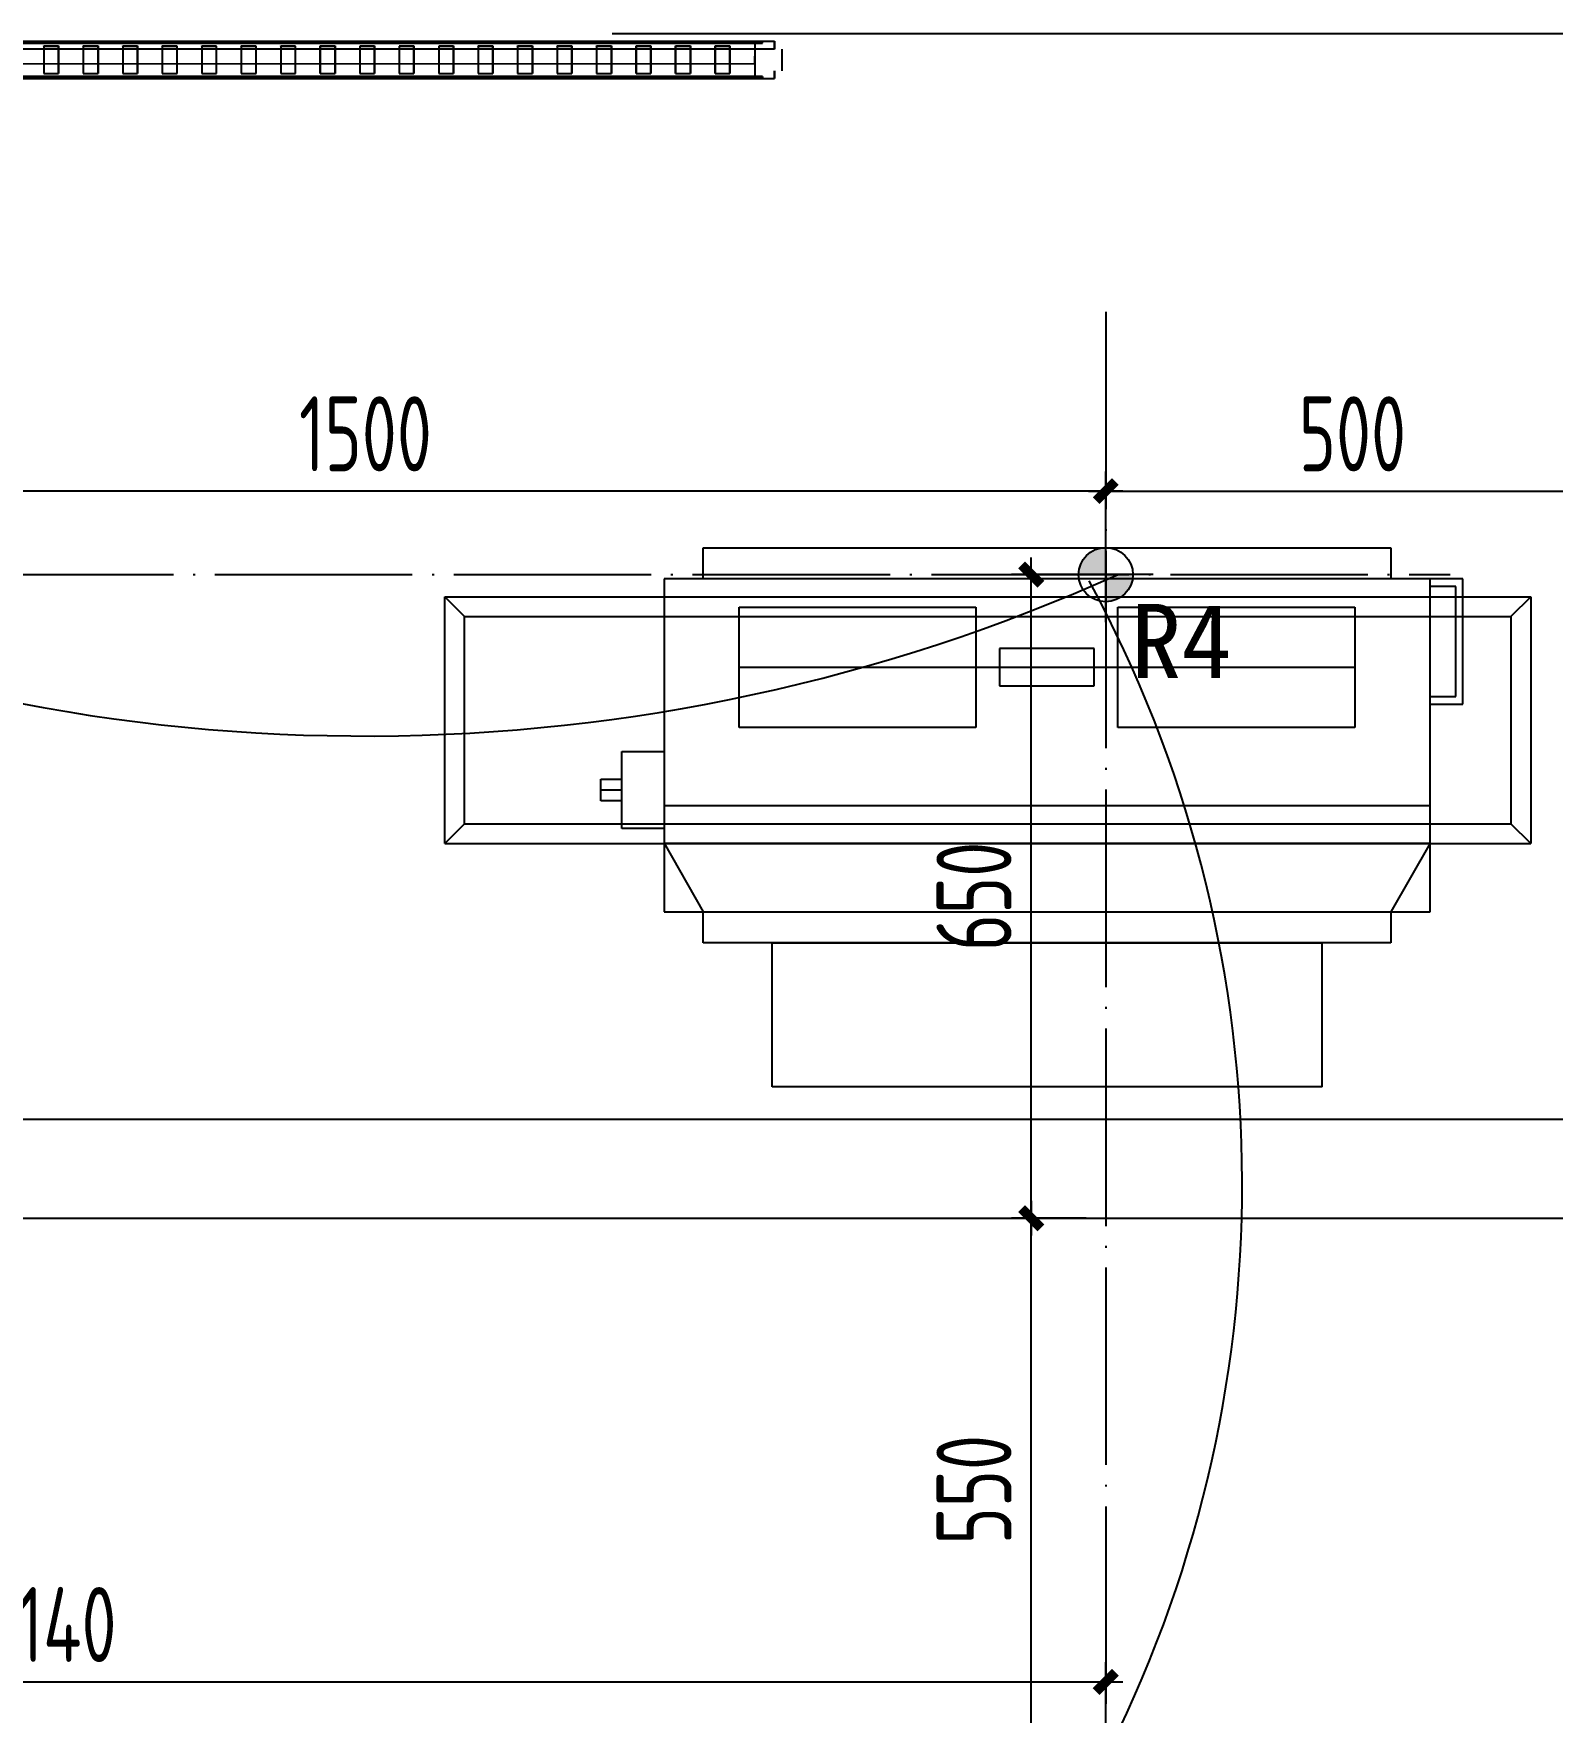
# Model space of a CAD drawing. Extents: x 11992 to 29481, y -6727 to 6811.
# Drawn here: x 14313 to 15852, y -1270 to 431 of the extents above; entities that cross this region are included whole.
import ezdxf

# ---------------------------------------------------------------- set-up
doc = ezdxf.new("R2010")
doc.units = 0
doc.header["$MEASUREMENT"] = 0
doc.linetypes.add('DOTE', pattern=[2.42, 2, -0.2, 0.02, -0.2])
doc.layers.get('0').update_dxf_attribs({"color": 8, "linetype": 'CONTINUOUS'})
doc.layers.get('Defpoints').update_dxf_attribs({"color": 8, "linetype": 'CONTINUOUS'})
for name, color, linetype in [('WALL', 8, 'CONTINUOUS'), ('zoylight 2射灯', 1, 'CONTINUOUS'), ('zoylight 3编号', 7, 'CONTINUOUS'), ('zoylight 4标注', 9, 'CONTINUOUS'), ('zoylight 5回路', 4, 'CONTINUOUS')]:
    doc.layers.add(name, color=color, linetype=linetype)
doc.styles.add('CCD-DIM', font='archs.shx', dxfattribs={"width": 0.8})
doc.styles.add('TFB MS 3mm at 1 to 25', font='arial.ttf', dxfattribs={"height": 75})
doc.dimstyles.new('zoylight_DIM_40', dxfattribs={"dimscale": 40, "dimtxt": 1.9, "dimasz": 0.4, "dimexe": 0.5, "dimexo": 0.5, "dimgap": 0.5, "dimtad": 1, "dimdec": 0, "dimrnd": 5, "dimzin": 12, "dimdsep": 46, "dimtxsty": 'CCD-DIM', "dimblk": 'CCD_Dimension_Tick', "dimcen": 0.125, "dimclrd": 44, "dimclre": 44, "dimclrt": 50, "dimadec": 0, "dimazin": 0, "dimtfac": 1, "dimtdec": 0, "dimtmove": 2, "dimatfit": 3, "dimldrblk": 'CCD_Leader_Dot', "dimfxl": 0, "dimtvp": 1, "dimtolj": 1, "dimtzin": 0, "dimarcsym": 0})

# ---------------------------------------------------------------- blocks, each defined once
blk = doc.blocks.new('嵌入式射灯55')
at = {"layer": 'zoylight 2射灯'}
h = blk.add_hatch(color=256, dxfattribs=at)
h.dxf.hatch_style = 1
h.paths.add_polyline_path([(0, 0), (0, 27.5, 0.41421356), (-27.5, 0)])
h.paths.add_polyline_path([(0, -27.5, 0.41421356), (27.5, 0), (0, 0)])
for p, q in [((0, -48.125), (0, 48.125)), ((48.125, 0), (-48.125, 0))]:
    blk.add_line(p, q, dxfattribs=at)
blk.add_circle((0, 0), 27.5, dxfattribs=at)
blk = doc.blocks.new('CCD_Dimension_Tick')
at = {"color": 0, "linetype": 'ByBlock'}
for p, q in [((-1.09, 0), (0, 0)), ((0, 0), (1.09, 0))]:
    blk.add_line(p, q, dxfattribs=at)
at = {"color": 0, "linetype": 'Continuous', "const_width": 0.608}
blk.add_lwpolyline([(-0.61, -0.61), (0.61, 0.61)], dxfattribs=at)
blk = doc.blocks.new('*D114')
at = {"layer": 'Defpoints', "color": 0, "linetype": 'Continuous'}
for p in [(13899.7, -32.9), (13899.7, -117.5), (15399.7, -117.5)]:
    blk.add_point(p, dxfattribs=at)
at = {"layer": 'zoylight 4标注', "color": 44, "linetype": 'Continuous', "lineweight": -2}
blk.add_line((13899.7, -97.5), (13899.7, -12.9), dxfattribs=at)
at = {"layer": 'zoylight 4标注', "color": 44, "lineweight": -2}
for p, q in [((15399.7, -97.5), (15399.7, -12.9)), ((15383.7, -32.9), (13915.7, -32.9))]:
    blk.add_line(p, q, dxfattribs=at)
at = {"layer": 'zoylight 4标注', "color": 44, "linetype": 'Continuous', "lineweight": -2, "xscale": 16, "yscale": 16, "zscale": 16, "rotation": 180}
blk.add_blockref('CCD_Dimension_Tick', (13899.7, -32.9), dxfattribs=at)
at = {"layer": 'zoylight 4标注', "color": 44, "linetype": 'Continuous', "lineweight": -2, "xscale": 16, "yscale": 16, "zscale": 16}
blk.add_blockref('CCD_Dimension_Tick', (15399.7, -32.9), dxfattribs=at)
at = {"layer": 'zoylight 4标注', "color": 50, "linetype": 'Continuous', "insert": (14649.7, 25.1), "char_height": 76, "attachment_point": 5, "style": 'CCD-DIM'}
blk.add_mtext('\\A1;1500', dxfattribs=at)
blk = doc.blocks.new('CCD_Leader_Dot')
at = {"color": 0, "linetype": 'ByBlock'}
blk.add_line((-5, 0), (-10, 0), dxfattribs=at)
at = {"color": 0, "linetype": 'ByBlock', "const_width": 5}
blk.add_lwpolyline([(-2.5, 0, 1), (2.5, 0, 1)], format="xyb", close=True, dxfattribs=at)
blk = doc.blocks.new('*D115')
at = {"layer": 'Defpoints', "color": 0, "linetype": 'Continuous'}
for p in [(15899.6, -32.9), (15399.7, -117.5), (15899.6, -117.5)]:
    blk.add_point(p, dxfattribs=at)
at = {"layer": 'zoylight 4标注', "color": 44, "lineweight": -2}
for p, q in [((15399.7, -97.5), (15399.7, -12.9)), ((15415.7, -32.9), (15883.6, -32.9))]:
    blk.add_line(p, q, dxfattribs=at)
at = {"layer": 'zoylight 4标注', "color": 44, "linetype": 'Continuous', "lineweight": -2}
blk.add_line((15899.6, -97.5), (15899.6, -12.9), dxfattribs=at)
at = {"layer": 'zoylight 4标注', "color": 44, "linetype": 'Continuous', "lineweight": -2, "xscale": 16, "yscale": 16, "zscale": 16, "rotation": 180}
blk.add_blockref('CCD_Dimension_Tick', (15399.7, -32.9), dxfattribs=at)
at = {"layer": 'zoylight 4标注', "color": 44, "linetype": 'Continuous', "lineweight": -2, "xscale": 16, "yscale": 16, "zscale": 16}
blk.add_blockref('CCD_Dimension_Tick', (15899.6, -32.9), dxfattribs=at)
at = {"layer": 'zoylight 4标注', "color": 50, "linetype": 'Continuous', "insert": (15649.6, 25.1), "char_height": 76, "attachment_point": 5, "style": 'CCD-DIM'}
blk.add_mtext('\\A1;500', dxfattribs=at)
blk = doc.blocks.new('*D119')
at = {"layer": 'Defpoints', "color": 0, "linetype": 'Continuous'}
for p in [(15324.2, -769.4), (15399.7, -769.4), (15399.7, -1319.4)]:
    blk.add_point(p, dxfattribs=at)
at = {"layer": 'zoylight 4标注', "color": 44, "linetype": 'Continuous', "lineweight": -2}
blk.add_line((15379.7, -769.4), (15304.2, -769.4), dxfattribs=at)
at = {"layer": 'zoylight 4标注', "color": 44, "lineweight": -2}
for p, q in [((15324.2, -1303.4), (15324.2, -785.4)), ((15379.7, -1319.4), (15304.2, -1319.4))]:
    blk.add_line(p, q, dxfattribs=at)
at = {"layer": 'zoylight 4标注', "color": 44, "linetype": 'Continuous', "lineweight": -2, "xscale": 16, "yscale": 16, "zscale": 16}
for p, rotation in [((15324.2, -769.4), 90), ((15324.2, -1319.4), 270)]:
    blk.add_blockref('CCD_Dimension_Tick', p, dxfattribs=dict(at, rotation=rotation))
at = {"layer": 'zoylight 4标注', "color": 50, "linetype": 'Continuous', "insert": (15266.2, -1044.4), "char_height": 76, "attachment_point": 5, "rotation": 90, "style": 'CCD-DIM'}
blk.add_mtext('\\A1;550', dxfattribs=at)
blk = doc.blocks.new('*D120')
at = {"layer": 'Defpoints', "color": 0, "linetype": 'Continuous'}
for p in [(15324.2, -117.5), (15399.7, -117.5), (15399.7, -769.4)]:
    blk.add_point(p, dxfattribs=at)
at = {"layer": 'zoylight 4标注', "color": 44, "linetype": 'Continuous', "lineweight": -2}
blk.add_line((15379.7, -117.5), (15304.2, -117.5), dxfattribs=at)
at = {"layer": 'zoylight 4标注', "color": 44, "lineweight": -2}
for p, q in [((15324.2, -753.4), (15324.2, -133.5)), ((15379.7, -769.4), (15304.2, -769.4))]:
    blk.add_line(p, q, dxfattribs=at)
at = {"layer": 'zoylight 4标注', "color": 44, "linetype": 'Continuous', "lineweight": -2, "xscale": 16, "yscale": 16, "zscale": 16}
for p, rotation in [((15324.2, -117.5), 90), ((15324.2, -769.4), 270)]:
    blk.add_blockref('CCD_Dimension_Tick', p, dxfattribs=dict(at, rotation=rotation))
at = {"layer": 'zoylight 4标注', "color": 50, "linetype": 'Continuous', "insert": (15266.2, -443.4), "char_height": 76, "attachment_point": 5, "rotation": 90, "style": 'CCD-DIM'}
blk.add_mtext('\\A1;650', dxfattribs=at)
blk = doc.blocks.new('*D133')
at = {"layer": 'Defpoints', "color": 0, "linetype": 'Continuous'}
for p in [(15399.7, -1239), (13259.6, -1319.4), (15399.7, -1319.4)]:
    blk.add_point(p, dxfattribs=at)
at = {"layer": 'zoylight 4标注', "color": 44, "lineweight": -2}
for p, q in [((13259.6, -1299.4), (13259.6, -1219)), ((13275.6, -1239), (15383.7, -1239))]:
    blk.add_line(p, q, dxfattribs=at)
at = {"layer": 'zoylight 4标注', "color": 44, "linetype": 'Continuous', "lineweight": -2}
blk.add_line((15399.7, -1299.4), (15399.7, -1219), dxfattribs=at)
at = {"layer": 'zoylight 4标注', "color": 44, "linetype": 'Continuous', "lineweight": -2, "xscale": 16, "yscale": 16, "zscale": 16, "rotation": 180}
blk.add_blockref('CCD_Dimension_Tick', (13259.6, -1239), dxfattribs=at)
at = {"layer": 'zoylight 4标注', "color": 44, "linetype": 'Continuous', "lineweight": -2, "xscale": 16, "yscale": 16, "zscale": 16}
blk.add_blockref('CCD_Dimension_Tick', (15399.7, -1239), dxfattribs=at)
at = {"layer": 'zoylight 4标注', "color": 50, "linetype": 'Continuous', "insert": (14329.7, -1181), "char_height": 76, "attachment_point": 5, "style": 'CCD-DIM'}
blk.add_mtext('\\A1;2140', dxfattribs=at)

msp = doc.modelspace()

# ---------------------------------------------------------------- linework, layer by layer
for p, q in [((14078.9, 422.9, -2430.9), (15064.1, 422.9, -2430.9)), ((15064.1, 414.9, -45.7), (14078.9, 414.9, -45.7)), ((14090.9, 422.9, -57.7), (15052.1, 422.9, -2418.9)), ((15052.1, 420.7, -2418.9), (14090.9, 421.1, -2418.9)), ((14090.9, 420.7, -57.7), (15052.1, 420.7, -2418.9)), ((14090.9, 420.7, -57.7), (15052.1, 420.7, -2418.9)), ((15044.1, 420.7, -2410.9), (14098.9, 421.1, -2410.9)), ((14323.9, 418.1, -2410.9), (14323.9, 390.1, -65.7)), ((14323.9, 417.7, -65.7), (14323.9, 418.1, -2410.9)), ((14323.9, 418.1, -2410.9), (14338.9, 418.1, -2410.9)), ((14323.9, 417.7, -65.7), (14323.9, 390.1, -65.7)), ((14323.9, 417.7, -65.7), (14338.9, 417.7, -65.7)), ((14338.9, 418.1, -2410.9), (14338.9, 390.1, -65.7)), ((14338.9, 418.1, -2410.9), (14338.9, 417.7, -65.7)), ((14338.9, 390.1, -65.7), (14338.9, 417.7, -65.7)), ((14363.9, 418.1, -2410.9), (14363.9, 390.1, -65.7)), ((14363.9, 417.7, -65.7), (14363.9, 418.1, -2410.9)), ((14363.9, 418.1, -2410.9), (14378.9, 418.1, -2410.9)), ((14363.9, 417.7, -65.7), (14363.9, 390.1, -65.7)), ((14363.9, 417.7, -65.7), (14378.9, 417.7, -65.7)), ((14378.9, 418.1, -2410.9), (14378.9, 390.1, -65.7)), ((14378.9, 418.1, -2410.9), (14378.9, 417.7, -65.7)), ((14378.9, 390.1, -65.7), (14378.9, 417.7, -65.7)), ((14403.9, 418.1, -2410.9), (14403.9, 390.1, -65.7)), ((14403.9, 417.7, -65.7), (14403.9, 418.1, -2410.9)), ((14403.9, 418.1, -2410.9), (14418.9, 418.1, -2410.9)), ((14403.9, 417.7, -65.7), (14403.9, 390.1, -65.7)), ((14403.9, 417.7, -65.7), (14418.9, 417.7, -65.7)), ((14418.9, 418.1, -2410.9), (14418.9, 390.1, -65.7)), ((14418.9, 418.1, -2410.9), (14418.9, 417.7, -65.7)), ((14418.9, 390.1, -65.7), (14418.9, 417.7, -65.7)), ((14443.9, 418.1, -2410.9), (14443.9, 390.1, -65.7)), ((14443.9, 417.7, -65.7), (14443.9, 418.1, -2410.9)), ((14443.9, 418.1, -2410.9), (14458.9, 418.1, -2410.9)), ((14443.9, 417.7, -65.7), (14443.9, 390.1, -65.7)), ((14443.9, 417.7, -65.7), (14458.9, 417.7, -65.7)), ((14458.9, 390.1, -65.7), (14458.9, 417.7, -65.7)), ((14458.9, 390.1, -2410.9), (14458.9, 417.7, -65.7)), ((14483.9, 418.1, -2410.9), (14483.9, 390.1, -65.7)), ((14483.9, 417.7, -65.7), (14483.9, 418.1, -2410.9)), ((14483.9, 418.1, -2410.9), (14498.9, 418.1, -2410.9)), ((14483.9, 417.7, -65.7), (14483.9, 390.1, -65.7)), ((14483.9, 417.7, -65.7), (14498.9, 417.7, -65.7)), ((14498.9, 390.1, -65.7), (14498.9, 417.7, -65.7)), ((14498.9, 390.1, -2410.9), (14498.9, 417.7, -65.7)), ((14523.9, 418.1, -2410.9), (14523.9, 390.1, -65.7)), ((14523.9, 417.7, -65.7), (14523.9, 418.1, -2410.9)), ((14523.9, 418.1, -2410.9), (14538.9, 418.1, -2410.9)), ((14523.9, 417.7, -65.7), (14523.9, 390.1, -65.7)), ((14523.9, 417.7, -65.7), (14538.9, 417.7, -65.7)), ((14538.9, 390.1, -65.7), (14538.9, 417.7, -65.7)), ((14538.9, 390.1, -2410.9), (14538.9, 417.7, -65.7)), ((14563.9, 418.1, -2410.9), (14563.9, 390.1, -65.7)), ((14563.9, 417.7, -65.7), (14563.9, 418.1, -2410.9)), ((14563.9, 418.1, -2410.9), (14578.9, 418.1, -2410.9)), ((14563.9, 417.7, -65.7), (14563.9, 390.1, -65.7)), ((14563.9, 417.7, -65.7), (14578.9, 417.7, -65.7)), ((14578.9, 390.1, -65.7), (14578.9, 417.7, -65.7)), ((14578.9, 390.1, -2410.9), (14578.9, 417.7, -65.7)), ((14603.9, 390.1, -2410.9), (14603.9, 418.1, -2410.9)), ((14603.9, 417.7, -65.7), (14603.9, 418.1, -2410.9)), ((14603.9, 418.1, -2410.9), (14618.9, 418.1, -2410.9)), ((14603.9, 417.7, -65.7), (14603.9, 390.1, -65.7)), ((14603.9, 417.7, -65.7), (14618.9, 417.7, -65.7)), ((14618.9, 418.1, -2410.9), (14618.9, 390.1, -65.7)), ((14618.9, 418.1, -2410.9), (14618.9, 417.7, -65.7)), ((14618.9, 390.1, -65.7), (14618.9, 417.7, -65.7)), ((14643.9, 418.1, -2410.9), (14658.9, 418.1, -2410.9)), ((14643.9, 417.7, -65.7), (14643.9, 390.1, -65.7)), ((14643.9, 417.7, -65.7), (14643.9, 390.1, -2410.9)), ((14643.9, 417.7, -65.7), (14658.9, 417.7, -65.7)), ((14658.9, 418.1, -2410.9), (14658.9, 390.1, -65.7)), ((14658.9, 418.1, -2410.9), (14658.9, 417.7, -65.7)), ((14658.9, 390.1, -65.7), (14658.9, 417.7, -65.7)), ((14683.9, 418.1, -2410.9), (14698.9, 418.1, -2410.9)), ((14683.9, 417.7, -65.7), (14683.9, 390.1, -65.7)), ((14683.9, 417.7, -65.7), (14683.9, 390.1, -2410.9)), ((14683.9, 417.7, -65.7), (14698.9, 417.7, -65.7)), ((14698.9, 418.1, -2410.9), (14698.9, 390.1, -65.7)), ((14698.9, 418.1, -2410.9), (14698.9, 417.7, -65.7)), ((14698.9, 390.1, -65.7), (14698.9, 417.7, -65.7)), ((14723.9, 418.1, -2410.9), (14738.9, 418.1, -2410.9)), ((14723.9, 417.7, -65.7), (14723.9, 390.1, -65.7)), ((14723.9, 417.7, -65.7), (14723.9, 390.1, -2410.9)), ((14723.9, 417.7, -65.7), (14738.9, 417.7, -65.7)), ((14738.9, 418.1, -2410.9), (14738.9, 390.1, -65.7)), ((14738.9, 418.1, -2410.9), (14738.9, 417.7, -65.7)), ((14738.9, 390.1, -65.7), (14738.9, 417.7, -65.7)), ((14763.9, 418.1, -2410.9), (14763.9, 390.1, -65.7)), ((14763.9, 417.7, -65.7), (14763.9, 418.1, -2410.9)), ((14763.9, 418.1, -2410.9), (14778.9, 418.1, -2410.9)), ((14763.9, 417.7, -65.7), (14763.9, 390.1, -65.7)), ((14763.9, 417.7, -65.7), (14778.9, 417.7, -65.7)), ((14778.9, 418.1, -2410.9), (14778.9, 390.1, -65.7)), ((14778.9, 418.1, -2410.9), (14778.9, 417.7, -65.7)), ((14778.9, 390.1, -65.7), (14778.9, 417.7, -65.7)), ((14803.9, 418.1, -2410.9), (14803.9, 390.1, -65.7)), ((14803.9, 417.7, -65.7), (14803.9, 418.1, -2410.9)), ((14803.9, 418.1, -2410.9), (14818.9, 418.1, -2410.9)), ((14803.9, 417.7, -65.7), (14803.9, 390.1, -65.7)), ((14803.9, 417.7, -65.7), (14818.9, 417.7, -65.7)), ((14818.9, 418.1, -2410.9), (14818.9, 390.1, -65.7)), ((14818.9, 418.1, -2410.9), (14818.9, 417.7, -65.7)), ((14818.9, 390.1, -65.7), (14818.9, 417.7, -65.7)), ((14843.9, 418.1, -2410.9), (14843.9, 390.1, -65.7)), ((14843.9, 417.7, -65.7), (14843.9, 418.1, -2410.9)), ((14843.9, 418.1, -2410.9), (14858.9, 418.1, -2410.9)), ((14843.9, 417.7, -65.7), (14843.9, 390.1, -65.7)), ((14843.9, 417.7, -65.7), (14858.9, 417.7, -65.7)), ((14858.9, 418.1, -2410.9), (14858.9, 390.1, -65.7)), ((14858.9, 418.1, -2410.9), (14858.9, 417.7, -65.7)), ((14858.9, 390.1, -65.7), (14858.9, 417.7, -65.7)), ((14883.9, 418.1, -2410.9), (14883.9, 390.1, -65.7)), ((14883.9, 417.7, -65.7), (14883.9, 418.1, -2410.9)), ((14883.9, 418.1, -2410.9), (14898.9, 418.1, -2410.9)), ((14883.9, 417.7, -65.7), (14883.9, 390.1, -65.7)), ((14883.9, 417.7, -65.7), (14898.9, 417.7, -65.7)), ((14898.9, 418.1, -2410.9), (14898.9, 390.1, -2410.9)), ((14898.9, 418.1, -2410.9), (14898.9, 417.7, -65.7)), ((14898.9, 390.1, -65.7), (14898.9, 417.7, -65.7)), ((14923.9, 390.1, -2410.9), (14923.9, 418.1, -2410.9)), ((14923.9, 417.7, -65.7), (14923.9, 418.1, -2410.9)), ((14923.9, 418.1, -2410.9), (14938.9, 418.1, -2410.9)), ((14923.9, 417.7, -65.7), (14923.9, 390.1, -65.7)), ((14923.9, 417.7, -65.7), (14938.9, 417.7, -65.7)), ((14938.9, 418.1, -2410.9), (14938.9, 390.1, -2410.9)), ((14938.9, 418.1, -2410.9), (14938.9, 417.7, -65.7)), ((14938.9, 390.1, -65.7), (14938.9, 417.7, -65.7)), ((14963.9, 390.1, -2410.9), (14963.9, 418.1, -2410.9)), ((14963.9, 417.7, -65.7), (14963.9, 418.1, -2410.9)), ((14963.9, 418.1, -2410.9), (14978.9, 418.1, -2410.9)), ((14963.9, 417.7, -65.7), (14963.9, 390.1, -65.7)), ((14963.9, 417.7, -65.7), (14978.9, 417.7, -65.7)), ((14978.9, 418.1, -2410.9), (14978.9, 390.1, -2410.9)), ((14978.9, 418.1, -2410.9), (14978.9, 417.7, -65.7)), ((14978.9, 390.1, -65.7), (14978.9, 417.7, -65.7)), ((15003.9, 390.1, -2410.9), (15003.9, 418.1, -2410.9)), ((15003.9, 417.7, -65.7), (15003.9, 418.1, -2410.9)), ((15003.9, 418.1, -2410.9), (15018.9, 418.1, -2410.9)), ((15003.9, 417.7, -65.7), (15003.9, 390.1, -65.7)), ((15003.9, 417.7, -65.7), (15018.9, 417.7, -65.7)), ((15018.9, 418.1, -2410.9), (15018.9, 390.1, -2410.9)), ((15018.9, 418.1, -2410.9), (15018.9, 417.7, -65.7)), ((15018.9, 390.1, -65.7), (15018.9, 417.7, -65.7)), ((15044.1, 420.7, -2410.9), (15044.1, 386.7, -2410.9)), ((15044.1, 420.7, -65.7), (15052.1, 420.7, -57.7)), ((15044.1, 420.7, -65.7), (15044.1, 386.7, -65.7)), ((15052.1, 420.7, -2418.9), (15052.1, 422.9, -2418.9)), ((15052.1, 420.7, -57.7), (15052.1, 422.9, -57.7)), ((15052.1, 422.9, -2418.9), (15064.1, 422.9, -45.7)), ((15052.1, 422.9, -57.7), (15052.1, 422.9, -2418.9)), ((15064.1, 422.9, -2430.9), (15064.1, 414.9, -2430.9)), ((15064.1, 414.9, -45.7), (15064.1, 422.9, -45.7)), ((15071.5, 414.9, -2438.3), (15071.5, 392.9, -2438.3)), ((15071.5, 414.9, -38.3), (15071.5, 392.9, -38.3)), ((15071.5, 414.9, -2438.3), (15071.5, 414.9, -38.3)), ((15044.1, 399.7, -65.7), (14098.9, 399.8, -65.7)), ((15044.1, 399.7, -2411), (14098.9, 399.8, -2411)), ((15044.1, 399.7, -2411), (15044.1, 407.8, -2411)), ((15044.1, 399.7, -65.7), (15044.1, 399.7, -2411)), ((15064.1, 392.9, -2430.9), (15064.1, 384.9, -2430.9)), ((15064.1, 384.9, -45.7), (15064.1, 392.9, -45.7)), ((15064.1, 392.9, -45.7), (15064.1, 392.9, -2430.9)), ((15071.5, 392.9, -2438.3), (15071.5, 392.9, -38.3)), ((15071.5, 392.9, -2438.3), (15071.5, 392.9, -38.3)), ((15071.5, 392.9, -38.3), (15071.5, 392.9, -2438.3)), ((14078.9, 384.9, -2430.9), (15052.1, 384.9, -2418.9)), ((14078.9, 384.9, -45.7), (15064.1, 384.9, -45.7)), ((15052.1, 386.7, -57.7), (14090.9, 387.1, -57.7)), ((15052.1, 384.9, -57.7), (14090.9, 384.9, -2418.9)), ((15052.1, 387.1, -2418.9), (14098.9, 387.1, -2410.9)), ((15044.1, 386.7, -2410.9), (14098.9, 387.1, -2410.9)), ((15044.1, 386.7, -65.7), (14098.9, 387.1, -65.7)), ((14323.9, 390.1, -65.7), (14338.9, 390.1, -65.7)), ((14323.9, 390.1, -2410.9), (14338.9, 390.1, -2410.9)), ((14363.9, 390.1, -65.7), (14378.9, 390.1, -65.7)), ((14363.9, 390.1, -2410.9), (14378.9, 390.1, -2410.9)), ((14403.9, 390.1, -65.7), (14418.9, 390.1, -65.7)), ((14403.9, 390.1, -2410.9), (14418.9, 390.1, -2410.9)), ((14443.9, 390.1, -65.7), (14458.9, 390.1, -65.7)), ((14443.9, 390.1, -2410.9), (14458.9, 390.1, -2410.9)), ((14458.9, 390.1, -2410.9), (14458.9, 390.1, -65.7)), ((14483.9, 390.1, -65.7), (14498.9, 390.1, -65.7)), ((14483.9, 390.1, -2410.9), (14498.9, 390.1, -2410.9)), ((14498.9, 390.1, -2410.9), (14498.9, 390.1, -65.7)), ((14523.9, 390.1, -65.7), (14538.9, 390.1, -65.7)), ((14523.9, 390.1, -2410.9), (14538.9, 390.1, -2410.9)), ((14538.9, 390.1, -2410.9), (14538.9, 390.1, -65.7)), ((14563.9, 390.1, -65.7), (14578.9, 390.1, -65.7)), ((14563.9, 390.1, -2410.9), (14578.9, 390.1, -2410.9)), ((14578.9, 390.1, -2410.9), (14578.9, 390.1, -65.7)), ((14603.9, 390.1, -2410.9), (14603.9, 390.1, -65.7)), ((14603.9, 390.1, -65.7), (14618.9, 390.1, -65.7)), ((14603.9, 390.1, -2410.9), (14618.9, 390.1, -2410.9)), ((14643.9, 390.1, -2410.9), (14643.9, 390.1, -65.7)), ((14643.9, 390.1, -65.7), (14658.9, 390.1, -65.7)), ((14643.9, 390.1, -2410.9), (14658.9, 390.1, -2410.9)), ((14683.9, 390.1, -2410.9), (14683.9, 390.1, -65.7)), ((14683.9, 390.1, -65.7), (14698.9, 390.1, -65.7)), ((14683.9, 390.1, -2410.9), (14698.9, 390.1, -2410.9)), ((14723.9, 390.1, -2410.9), (14723.9, 390.1, -65.7)), ((14723.9, 390.1, -65.7), (14738.9, 390.1, -65.7)), ((14723.9, 390.1, -2410.9), (14738.9, 390.1, -2410.9)), ((14763.9, 390.1, -65.7), (14778.9, 390.1, -65.7)), ((14763.9, 390.1, -2410.9), (14778.9, 390.1, -2410.9)), ((14803.9, 390.1, -65.7), (14818.9, 390.1, -65.7)), ((14803.9, 390.1, -2410.9), (14818.9, 390.1, -2410.9)), ((14843.9, 390.1, -65.7), (14858.9, 390.1, -65.7)), ((14843.9, 390.1, -2410.9), (14858.9, 390.1, -2410.9)), ((14883.9, 390.1, -65.7), (14898.9, 390.1, -65.7)), ((14883.9, 390.1, -2410.9), (14898.9, 390.1, -2410.9)), ((14898.9, 390.1, -2410.9), (14898.9, 390.1, -65.7)), ((14923.9, 390.1, -2410.9), (14923.9, 390.1, -65.7)), ((14923.9, 390.1, -65.7), (14938.9, 390.1, -65.7)), ((14923.9, 390.1, -2410.9), (14938.9, 390.1, -2410.9)), ((14938.9, 390.1, -2410.9), (14938.9, 390.1, -65.7)), ((14963.9, 390.1, -2410.9), (14963.9, 390.1, -65.7)), ((14963.9, 390.1, -65.7), (14978.9, 390.1, -65.7)), ((14963.9, 390.1, -2410.9), (14978.9, 390.1, -2410.9)), ((14978.9, 390.1, -2410.9), (14978.9, 390.1, -65.7)), ((15003.9, 390.1, -2410.9), (15003.9, 390.1, -65.7)), ((15003.9, 390.1, -65.7), (15018.9, 390.1, -65.7)), ((15003.9, 390.1, -2410.9), (15018.9, 390.1, -2410.9)), ((15018.9, 390.1, -2410.9), (15018.9, 390.1, -65.7)), ((15052.1, 387.1, -2418.9), (15044.1, 386.7, -2410.9)), ((15052.1, 386.7, -57.7), (15044.1, 386.7, -2410.9)), ((15052.1, 387.1, -2418.9), (15052.1, 384.9, -2418.9)), ((15052.1, 387.1, -2418.9), (15052.1, 386.7, -57.7)), ((15052.1, 386.7, -57.7), (15052.1, 384.9, -57.7)), ((15064.1, 384.9, -45.7), (15064.1, 384.9, -2430.9)), ((14992, -121.7, -35.4), (14992, -90.4, -35.4)), ((14992, -90.4, -35.4), (15688.4, -90.4, -35.4)), ((14992, -121.7, 264.6), (14992, -90.4, 264.6)), ((14992, -90.4, 264.6), (15688.4, -90.4, 264.6)), ((14992, -90.4, -35.4), (14992, -90.4, 264.6)), ((15688.4, -90.4, -35.4), (15688.4, -121.7, -35.4)), ((15688.4, -90.4, 264.6), (15688.4, -121.7, 264.6)), ((15688.4, -90.4, -35.4), (15688.4, -90.4, 264.6)), ((14952.2, -121.7, -35.4), (14952.2, -459.2, -35.4)), ((15728.2, -121.7, -35.4), (14952.2, -121.7, -35.4)), ((14952.2, -121.7, 264.6), (14952.2, -459.2, 264.6)), ((15728.2, -121.7, 264.6), (14952.2, -121.7, 264.6)), ((14952.2, -121.7, -35.4), (14952.2, -121.7, 264.6)), ((14952.2, -121.7, -35.4), (14952.2, -121.7, 264.6)), ((14992, -121.7, -35.4), (14992, -121.7, 264.6)), ((15688.4, -121.7, -35.4), (15688.4, -121.7, 264.6)), ((15728.2, -459.2, -35.4), (15728.2, -121.7, -35.4)), ((15761.5, -121.7, -35.4), (15728.2, -121.7, -35.4)), ((15728.2, -459.2, 264.6), (15728.2, -121.7, 264.6)), ((15761.5, -121.7, 264.6), (15728.2, -121.7, 264.6)), ((15728.2, -121.7, -35.4), (15728.2, -121.7, 264.6)), ((15728.2, -121.7, -35.4), (15728.2, -121.7, 264.6)), ((15754.4, -129.5, -35.4), (15728.2, -129.5, -35.4)), ((15754.4, -129.5, 264.6), (15728.2, -129.5, 264.6)), ((15728.2, -129.5, -35.4), (15728.2, -129.5, 264.6)), ((15754.4, -240.8, -35.4), (15754.4, -129.5, -35.4)), ((15754.4, -240.8, 264.6), (15754.4, -129.5, 264.6)), ((15754.4, -129.5, -35.4), (15754.4, -129.5, 264.6)), ((15761.5, -248.7, -35.4), (15761.5, -121.7, -35.4)), ((15761.5, -248.7, 264.6), (15761.5, -121.7, 264.6)), ((15761.5, -121.7, -35.4), (15761.5, -121.7, 264.6)), ((14730.2, -390, -35.4), (14730.2, -140, -35.4)), ((14730.2, -140, -35.4), (15830.2, -140, -35.4)), ((14730.2, -390, -55.4), (14730.2, -140, -55.4)), ((14730.2, -140, -55.4), (15830.2, -140, -55.4)), ((14730.2, -140, -35.4), (14730.2, -140, -55.4)), ((14730.2, -140, -55.4), (14750.2, -160, -55.4)), ((15028.4, -272.2, -35.4), (15028.4, -150.3, -35.4)), ((15028.4, -150.3, -35.4), (15268.2, -150.3, -35.4)), ((15028.4, -272.2, 264.6), (15028.4, -150.3, 264.6)), ((15028.4, -150.3, 264.6), (15268.2, -150.3, 264.6)), ((15028.4, -150.3, -35.4), (15028.4, -150.3, 264.6)), ((15268.2, -150.3, -35.4), (15268.2, -272.2, -35.4)), ((15268.2, -150.3, 264.6), (15268.2, -272.2, 264.6)), ((15268.2, -150.3, -35.4), (15268.2, -150.3, 264.6)), ((15412.1, -272.2, -35.4), (15412.1, -150.3, -35.4)), ((15412.1, -150.3, -35.4), (15651.9, -150.3, -35.4)), ((15412.1, -272.2, 264.6), (15412.1, -150.3, 264.6)), ((15412.1, -150.3, 264.6), (15651.9, -150.3, 264.6)), ((15412.1, -150.3, -35.4), (15412.1, -150.3, 264.6)), ((15651.9, -150.3, -35.4), (15651.9, -272.2, -35.4)), ((15651.9, -150.3, 264.6), (15651.9, -272.2, 264.6)), ((15651.9, -150.3, -35.4), (15651.9, -150.3, 264.6)), ((15651.9, -150.3, -35.4), (15651.9, -150.3, 264.6)), ((15830.2, -140, -55.4), (15810.2, -160, -55.4)), ((15830.2, -140, -35.4), (15830.2, -390, -35.4)), ((15830.2, -140, -55.4), (15830.2, -390, -55.4)), ((15830.2, -140, -35.4), (15830.2, -140, -55.4)), ((14750.2, -370, -35.4), (14750.2, -160, -35.4)), ((14750.2, -160, -35.4), (15810.2, -160, -35.4)), ((14750.2, -370, -55.4), (14750.2, -160, -55.4)), ((14750.2, -160, -55.4), (15810.2, -160, -55.4)), ((14750.2, -160, -35.4), (14750.2, -160, -55.4)), ((15810.2, -160, -35.4), (15810.2, -370, -35.4)), ((15810.2, -160, -55.4), (15810.2, -370, -55.4)), ((15810.2, -160, -35.4), (15810.2, -160, -55.4)), ((15292.2, -192.2, -35.4), (15292.2, -230.3, -35.4)), ((15388.1, -192.2, -35.4), (15292.2, -192.2, -35.4)), ((15292.2, -192.2, 264.6), (15292.2, -230.3, 264.6)), ((15388.1, -192.2, 264.6), (15292.2, -192.2, 264.6)), ((15292.2, -192.2, -35.4), (15292.2, -192.2, 264.6)), ((15292.2, -192.2, -35.4), (15292.2, -192.2, 264.6)), ((15388.1, -230.3, -35.4), (15388.1, -192.2, -35.4)), ((15388.1, -230.3, 264.6), (15388.1, -192.2, 264.6)), ((15388.1, -192.2, -35.4), (15388.1, -192.2, 264.6)), ((15028.4, -211.2, -35.4), (15651.9, -211.2, -35.4)), ((15028.4, -211.2, 264.6), (15651.9, -211.2, 264.6)), ((15028.4, -211.2, -35.4), (15028.4, -211.2, 264.6)), ((15651.9, -211.2, -35.4), (15651.9, -211.2, 264.6)), ((15292.2, -230.3, -35.4), (15388.1, -230.3, -35.4)), ((15292.2, -230.3, 264.6), (15388.1, -230.3, 264.6)), ((15292.2, -230.3, -35.4), (15292.2, -230.3, 264.6)), ((15388.1, -230.3, -35.4), (15388.1, -230.3, 264.6)), ((15728.2, -240.8, -35.4), (15754.4, -240.8, -35.4)), ((15728.2, -240.8, 264.6), (15754.4, -240.8, 264.6)), ((15728.2, -240.8, -35.4), (15728.2, -240.8, 264.6)), ((15728.2, -248.7, -35.4), (15761.5, -248.7, -35.4)), ((15728.2, -248.7, 264.6), (15761.5, -248.7, 264.6)), ((15728.2, -248.7, -35.4), (15728.2, -248.7, 264.6)), ((15754.4, -240.8, -35.4), (15754.4, -240.8, 264.6)), ((15761.5, -248.7, -35.4), (15761.5, -248.7, 264.6)), ((15268.2, -272.2, -35.4), (15028.4, -272.2, -35.4)), ((15268.2, -272.2, 264.6), (15028.4, -272.2, 264.6)), ((15028.4, -272.2, -35.4), (15028.4, -272.2, 264.6)), ((15268.2, -272.2, -35.4), (15268.2, -272.2, 264.6)), ((15268.2, -272.2, -35.4), (15268.2, -272.2, 264.6)), ((15651.9, -272.2, -35.4), (15412.1, -272.2, -35.4)), ((15651.9, -272.2, 264.6), (15412.1, -272.2, 264.6)), ((15412.1, -272.2, -35.4), (15412.1, -272.2, 264.6)), ((15651.9, -272.2, -35.4), (15651.9, -272.2, 264.6)), ((14909.6, -374.6, -35.4), (14909.6, -296.5, -35.4)), ((14909.6, -296.5, -35.4), (14952.2, -296.5, -35.4)), ((14909.6, -374.6, 264.6), (14909.6, -296.5, 264.6)), ((14909.6, -296.5, 264.6), (14952.2, -296.5, 264.6)), ((14909.6, -296.5, -35.4), (14909.6, -296.5, 264.6)), ((14952.2, -296.5, -35.4), (14952.2, -296.5, 264.6)), ((14888.3, -346.5, -35.4), (14888.3, -324.6, -35.4)), ((14888.3, -324.6, -35.4), (14909.6, -324.6, -35.4)), ((14888.3, -346.5, 264.6), (14888.3, -324.6, 264.6)), ((14888.3, -324.6, 264.6), (14909.6, -324.6, 264.6)), ((14888.3, -324.6, -35.4), (14888.3, -324.6, 264.6)), ((14888.3, -335.5, -35.4), (14909.6, -335.5, -35.4)), ((14888.3, -335.5, 264.6), (14909.6, -335.5, 264.6)), ((14888.3, -335.5, -35.4), (14888.3, -335.5, 264.6)), ((14909.6, -324.6, -35.4), (14909.6, -324.6, 264.6)), ((14909.6, -335.5, -35.4), (14909.6, -335.5, 264.6)), ((14909.6, -346.5, -35.4), (14888.3, -346.5, -35.4)), ((14909.6, -346.5, 264.6), (14888.3, -346.5, 264.6)), ((14888.3, -346.5, -35.4), (14888.3, -346.5, 264.6)), ((14909.6, -346.5, -35.4), (14909.6, -346.5, 264.6)), ((14952.2, -351.5, -35.4), (15728.2, -351.5, -35.4)), ((14952.2, -351.5, 264.6), (15728.2, -351.5, 264.6)), ((14952.2, -351.5, -35.4), (14952.2, -351.5, 264.6)), ((15728.2, -351.5, -35.4), (15728.2, -351.5, 264.6)), ((14730.2, -390, -55.4), (14750.2, -370, -55.4)), ((14750.2, -370, -35.4), (15810.2, -370, -35.4)), ((14750.2, -370, -55.4), (15810.2, -370, -55.4)), ((14750.2, -370, -35.4), (14750.2, -370, -55.4)), ((15810.2, -370, -35.4), (15810.2, -370, -55.4)), ((15830.2, -390, -55.4), (15810.2, -370, -55.4)), ((14730.2, -390, -35.4), (15830.2, -390, -35.4)), ((14730.2, -390, -55.4), (15830.2, -390, -55.4)), ((14730.2, -390, -35.4), (14730.2, -390, -55.4)), ((14952.2, -374.6, -35.4), (14909.6, -374.6, -35.4)), ((14952.2, -374.6, 264.6), (14909.6, -374.6, 264.6)), ((14909.6, -374.6, -35.4), (14909.6, -374.6, 264.6)), ((14952.2, -374.6, -35.4), (14952.2, -374.6, 264.6)), ((14952.2, -389.6, -35.4), (15728.2, -389.6, -35.4)), ((14952.2, -389.6, 264.6), (15728.2, -389.6, 264.6)), ((14952.2, -389.6, -35.4), (14952.2, -389.6, 264.6)), ((14952.2, -389.6, 264.6), (14992, -459.2, 264.6)), ((15728.2, -389.6, 264.6), (15688.4, -459.2, 264.6)), ((15728.2, -389.6, -35.4), (15728.2, -389.6, 264.6)), ((15830.2, -390, -35.4), (15830.2, -390, -55.4)), ((14952.2, -459.2, -35.4), (15728.2, -459.2, -35.4)), ((14952.2, -459.2, 264.6), (15728.2, -459.2, 264.6)), ((14952.2, -459.2, -35.4), (14952.2, -459.2, 264.6)), ((14992, -490.5, -35.4), (14992, -459.2, -35.4)), ((14992, -490.5, 264.6), (14992, -459.2, 264.6)), ((14992, -459.2, -35.4), (14992, -459.2, 264.6)), ((15688.4, -459.2, -35.4), (15688.4, -490.5, -35.4)), ((15688.4, -459.2, 264.6), (15688.4, -490.5, 264.6)), ((15688.4, -459.2, -35.4), (15688.4, -459.2, 264.6)), ((15728.2, -459.2, -35.4), (15728.2, -459.2, 264.6)), ((15688.4, -490.5, -35.4), (14992, -490.5, -35.4)), ((15688.4, -490.5, 264.6), (14992, -490.5, 264.6)), ((14992, -490.5, -35.4), (14992, -490.5, 264.6)), ((15061.6, -636.3, -35.4), (15061.6, -490.5, -35.4)), ((15061.6, -490.5, -35.4), (15618.8, -490.5, -35.4)), ((15061.6, -636.3, 264.6), (15061.6, -490.5, 264.6)), ((15061.6, -490.5, 264.6), (15618.8, -490.5, 264.6)), ((15061.6, -490.5, -35.4), (15061.6, -490.5, 264.6)), ((15618.8, -636.3, -35.4), (15618.8, -490.5, -35.4)), ((15618.8, -636.3, 264.6), (15618.8, -490.5, 264.6)), ((15618.8, -490.5, -35.4), (15618.8, -490.5, 264.6)), ((15688.4, -490.5, -35.4), (15688.4, -490.5, 264.6)), ((15618.8, -636.3, -35.4), (15061.6, -636.3, -35.4)), ((15618.8, -636.3, 264.6), (15061.6, -636.3, 264.6)), ((15061.6, -636.3, -35.4), (15061.6, -636.3, 264.6)), ((15618.8, -636.3, -35.4), (15618.8, -636.3, 264.6)), ((16399.6, -669.4, -2440.4), (12599.6, -669.4, -2440.4)), ((16099.6, -669.4, -2440.4), (12599.6, -669.4, -2440.4)), ((12599.6, -769.4, -40.4), (19099.6, -769.4, -40.4)), ((12599.6, -769.4, 379.6), (19099.6, -769.4, 379.6))]:
    msp.add_line(p, q)
at = {"layer": 'WALL'}
msp.add_line((14899.6, 430.5), (17299.6, 430.5), dxfattribs=at)
at = {"layer": 'zoylight 4标注', "color": 9, "linetype": 'DOTE', "ltscale": 100}
for p, q in [((15399.7, 148.7), (15399.7, -3791.6)), ((12803.2, -117.5), (15748.5, -117.5))]:
    msp.add_line(p, q, dxfattribs=at)
at = {"layer": 'zoylight 5回路', "linetype": 'Continuous'}
for centre, radius, start, end in [((14649.4, 1578.1), 1859.1, 246.3797, 294.2221), ((14253.5, -735.4), 1284.4, 333.6182, 28.4287)]:
    msp.add_arc(centre, radius, start, end, dxfattribs=at)

# ---------------------------------------------------------------- block references
at = {"layer": 'zoylight 2射灯'}
msp.add_blockref('嵌入式射灯55', (15399.7, -117.5), dxfattribs=at)

# ---------------------------------------------------------------- texts
at = {"layer": 'zoylight 3编号', "insert": (15425.3, -147.1), "char_height": 75, "width": 104.77, "attachment_point": 1, "style": 'TFB MS 3mm at 1 to 25'}
msp.add_mtext('{\\fSimHei|b0|i0|c134|p49;R4}', dxfattribs=at)

# ---------------------------------------------------------------- dimensions: what is measured, and where the dimension line sits
at = {"layer": 'zoylight 4标注', "linetype": 'Continuous'}
for p1, p2, distance, picture, middle in [((15399.7, -117.5), (13899.7, -117.5), -84.6, '*D114', (14649.7, 25.1)), ((15399.7, -117.5), (15899.6, -117.5), 84.6, '*D115', (15649.6, 25.1)), ((15399.7, -769.4), (15399.7, -117.5), 75.5, '*D120', (15266.2, -443.4)), ((15399.7, -1319.4), (15399.7, -769.4), 75.5, '*D119', (15266.2, -1044.4)), ((13259.6, -1319.4), (15399.7, -1319.4), 80.4, '*D133', (14329.7, -1181))]:
    dim = msp.add_aligned_dim(p1=p1, p2=p2, distance=distance, dimstyle='zoylight_DIM_40', dxfattribs=at)
    dim.commit()
    dim.dimension.update_dxf_attribs({"geometry": picture, "text_midpoint": middle})

doc.saveas('drawing.dxf')
